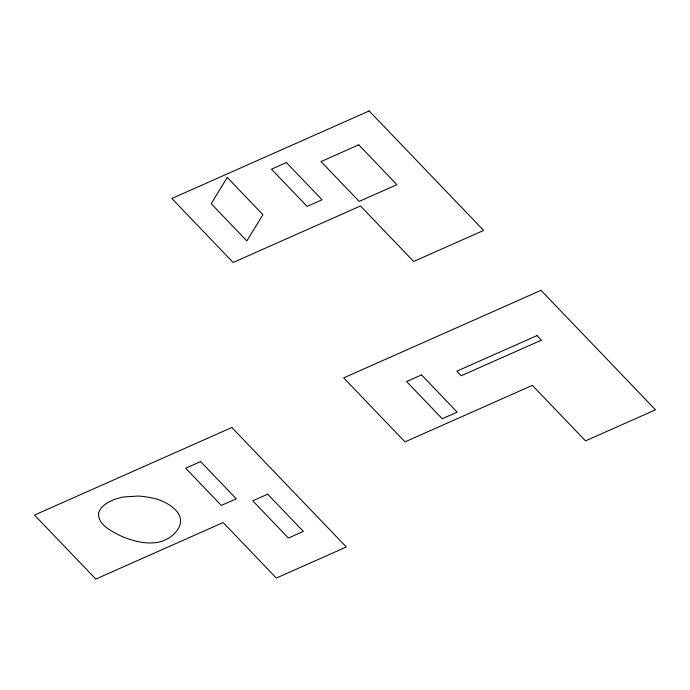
<?xml version="1.0" encoding="UTF-8"?>
<svg xmlns="http://www.w3.org/2000/svg" width="690" height="690" viewBox="0 0 690 690"><rect width="100%" height="100%" fill="white"/><g stroke="black" fill="none" stroke-linecap="round" stroke-linejoin="round"><path stroke-width="1.03" d="M98.558 513.334C97.971 524.805 110.849 530.619 119.396 535.259A65.481 45.816 15.1 0 0 127.478 538.597C136.784 541.883 146.832 543.962 156.716 542.504A33.336 23.322 15.1 0 0 162.512 541.098L168.334 538.407L171.922 535.889A46.092 32.249 15.1 0 0 176.338 531.386C190.725 513.636 165.048 499.776 150.084 497.611A54.234 37.95 15.1 0 0 138.362 496.058L123.786 496.947A54.639 38.226 15.1 0 0 114.48 499.474C107.951 502.07 100.499 506.011 98.558 513.334M227.243 177.459L211.183 203.705L246.839 240.922L262.899 214.676L227.243 177.459M369.159 110.935L171.827 198.487L233.134 262.485L360.49 205.974L413.672 261.476L483.638 230.434L369.159 110.935M286.393 162.555L271.455 169.179L307.119 206.405L322.058 199.781L286.393 162.555M358.74 144.831L321.005 161.572L359.162 201.402L396.905 184.661L358.74 144.831M231.831 427.515L34.5 515.076L95.806 579.065L223.172 522.554L276.345 578.065L346.311 547.015L231.831 427.515M541.02 290.326L343.689 377.887L404.996 441.885L532.352 385.374L585.525 440.876L655.5 409.826L541.02 290.326M200.609 461.593L185.67 468.225L221.326 505.442L236.265 498.818L200.609 461.593M421.53 374.92L406.591 381.544L442.256 418.77L457.185 412.137L421.53 374.92M537.018 335.599L456.823 371.177L461.205 375.748L541.391 340.161L537.018 335.599M267.686 494.187L252.747 500.811L288.403 538.036L303.341 531.404L267.686 494.187"/></g></svg>
